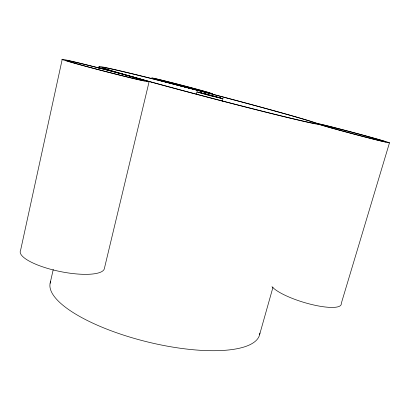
<?xml version="1.0" encoding="UTF-8"?>
<svg xmlns="http://www.w3.org/2000/svg" width="410" height="410" viewBox="0 0 410 410"><rect width="100%" height="100%" fill="white"/><g stroke="black" fill="none" stroke-linecap="round" stroke-linejoin="round"><path stroke-width="0.61" d="M62.223 59.327L20.597 250.295A42.958 11.844 11.6 0 0 58.743 271.236A42.958 11.844 11.6 0 0 104.453 268.191L149.091 81.795M50.128 283.238L53.244 269.508M98.856 68.562L99.281 66.692M196.293 94.382L196.949 91.886L206.122 94.085M222.343 101.183L222.948 98.682L212.467 95.735M259.576 334.76L272.957 287.333M389.5 142.752L341.269 303.472A36.828 8.851 16.9 0 1 311.564 304.481A36.828 8.851 16.9 0 1 271.994 286.631M222.973 98.713L210.96 95.755M205.379 93.895L199.122 92.44L206.322 94.531M205.364 93.864L207.147 94.346M206.281 94.1L207.931 94.551M207.532 94.418L208.485 94.669M208.198 94.618L208.997 94.823M211.237 95.827L220.811 98.128L214.497 96.278M208.803 94.751L209.802 95.033M211.16 95.868L196.918 91.896M210.827 95.781L208.828 95.258M209.766 95.002L211.053 95.335M210.34 95.176L212.324 95.673M208.167 95.084L206.532 94.648M211.939 95.597L214.491 96.253M259.868 333.074A107.85 33.912 13.9 0 1 146.964 341.796A107.85 33.912 13.9 0 1 50.635 281.583M162.632 81.057A28.403 0.43 14.6 0 0 208.49 92.814A28.403 0.43 14.6 0 0 174.511 83.409A28.403 0.43 14.6 0 0 162.632 81.057M160.751 80.601A31.273 0.471 14.6 0 0 211.186 93.531A31.273 0.471 14.6 0 0 173.64 83.143A31.273 0.471 14.6 0 0 160.751 80.601M78.51 64.242A40.821 0.851 14.5 0 0 144.125 80.734A40.821 0.851 14.5 0 0 94.392 66.861A40.821 0.851 14.5 0 0 78.51 64.242M75.845 63.632A44.951 0.938 14.5 0 0 147.984 81.759A44.951 0.938 14.5 0 0 92.937 66.41A44.951 0.938 14.5 0 0 75.845 63.632M152.028 82.318A113.549 2.076 14.7 0 0 318.965 124.168A113.549 2.076 14.7 0 0 156.425 79.745A113.549 2.076 14.7 0 0 152.028 82.318M153.407 82.594A110.064 2.014 14.7 0 0 315.633 123.287A110.064 2.014 14.7 0 0 158.526 80.329A110.064 2.014 14.7 0 0 153.407 82.594M331.347 127.894A34.778 0.63 14.9 0 0 385.815 141.947A34.778 0.63 14.9 0 0 340.766 129.283A34.778 0.63 14.9 0 0 331.347 127.894M329.373 127.433A38.299 0.692 14.9 0 0 389.249 142.875A38.299 0.692 14.9 0 0 339.459 128.883A38.299 0.692 14.9 0 0 329.373 127.433"/></g></svg>
